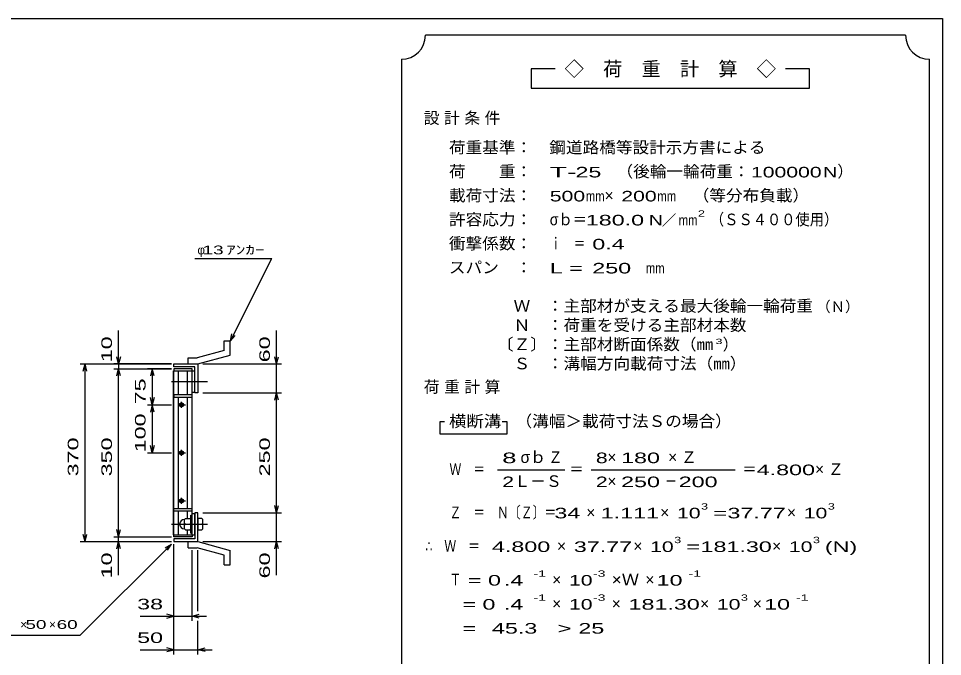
# Model space of a CAD drawing. Units: millimetres, scale not verified. Extents: x -1820 to 1731, y -1282 to 1054.
# Drawn here: x -194 to 1731, y -275 to 1054 of the extents above; entities that cross this region are included whole.
import ezdxf
from ezdxf.enums import TextEntityAlignment as Align

# ---------------------------------------------------------------- set-up
doc = ezdxf.new("R2010")
doc.units = ezdxf.units.MM
doc.header["$LTSCALE"] = 10
doc.linetypes.add('CHAIN', pattern=[18.5, 12, -1.5, 3.5, -1.5])
for name, color, linetype, lineweight in [('0_2', 150, 'Continuous', 25), ('16', 3, 'Continuous', 25), ('19', 6, 'Continuous', 25), ('22', 4, 'Continuous', 25), ('24', 2, 'Continuous', 25)]:
    doc.layers.add(name, color=color, linetype=linetype, lineweight=lineweight)
doc.styles.add('ベクトル', font='')
doc.styles.get('ベクトル').set_extended_font_data('ベクトル')

msp = doc.modelspace()

# ---------------------------------------------------------------- linework, layer by layer
at = {"layer": '0_2'}
for p, q in [((-1729, 1053.5), (1731, 1053.5)), ((1731, 1053.5), (1731, -1146.5))]:
    msp.add_line(p, q, dxfattribs=at)
at = {"layer": '16'}
for p, q in [((129.3, -21.5), (129.3, 319.5)), ((129.3, 319.5), (130, 319.5)), ((168, 324), (130, 324)), ((130, 324), (130, 319.5)), ((130, 319.5), (168, 319.5)), ((130, -21.5), (130, 319.5)), ((130, 319.5), (168, 319.5)), ((139.5, 269.5), (139.5, 319.5)), ((158.5, 269.5), (158.5, 319.5)), ((168, 319.5), (168, 324)), ((168, -21.5), (168, 319.5)), ((168, 319.5), (174, 319.5)), ((174, 275.5), (174, 319.5)), ((130, 269.5), (130, 265)), ((168, 269.5), (130, 269.5)), ((168, 275.5), (174, 275.5)), ((168, 265), (168, 269.5)), ((130, 265), (168, 265)), ((139.5, 33), (139.5, 265)), ((144, 252), (148, 252)), ((146, 243), (146, 255)), ((158.5, 33), (158.5, 265)), ((138, 249), (154, 249)), ((144, 246), (148, 246)), ((146, 143), (146, 155)), ((138, 149), (154, 149)), ((144, 152), (148, 152)), ((144, 146), (148, 146)), ((138, 49), (154, 49)), ((144, 52), (148, 52)), ((144, 46), (148, 46)), ((146, 43), (146, 55)), ((130, 28.5), (130, 33)), ((130, 33), (168, 33)), ((130, 28.5), (168, 28.5)), ((139.5, -21.5), (139.5, 28.5)), ((158.5, 13.5), (158.5, 28.5)), ((168, 28.5), (168, 33)), ((168, 22.5), (174, 22.5)), ((174, -21.5), (174, 22.5)), ((154, 12.5), (152, 10.5)), ((152, -9.5), (152, 10.5)), ((154, 0.5), (152, 2.5)), ((154, 0.5), (152, -1.5)), ((154, 12.5), (163, 12.5)), ((154, 0.5), (163, 0.5)), ((165, 10.5), (163, 12.5)), ((163, 0.5), (165, 2.5)), ((165, -1.5), (163, 0.5)), ((165, -18), (165, 19)), ((165, 19), (168, 19)), ((168, -18), (168, 19)), ((152, -9.5), (154, -11.5)), ((154, -11.5), (163, -11.5)), ((158.5, -21.5), (158.5, -12.5)), ((163, -11.5), (165, -9.5)), ((165, -18), (168, -18)), ((129.3, -21.5), (130, -21.5)), ((130, -21.5), (168, -21.5)), ((130, -26), (130, -21.5)), ((130, -21.5), (168, -21.5)), ((168, -26), (130, -26)), ((168, -21.5), (168, -26)), ((168, -21.5), (174, -21.5))]:
    msp.add_line(p, q, dxfattribs=at)
at = {"layer": '16', "linetype": 'CHAIN'}
for p, q in [((125, 297.5), (200, 297.5)), ((125, 0.5), (200, 0.5))]:
    msp.add_line(p, q, dxfattribs=at)
at = {"layer": '16'}
for centre, radius, start, end in [((144, 249), 3, 90, 270), ((146, 249), 4, 46.6, 133.4), ((148, 249), 3, 270, 90), ((146, 249), 4, 226.6, 313.4), ((144, 149), 3, 90, 270), ((146, 149), 4, 46.6, 133.4), ((146, 149), 4, 226.6, 313.4), ((148, 149), 3, 270, 90), ((144, 49), 3, 90, 270), ((146, 49), 4, 46.6, 133.4), ((146, 49), 4, 226.6, 313.4), ((148, 49), 3, 270, 90), ((152, 0.5), 10, 90, 270)]:
    msp.add_arc(centre, radius, start, end, dxfattribs=at)
at = {"layer": '19'}
for p, q in [((234.6, 382.1), (247.6, 382.1)), ((234.6, 362.1), (234.6, 382.1)), ((247.6, 352.1), (247.6, 382.1)), ((160, 347), (178.3, 347)), ((160, 334), (160, 347)), ((234.6, 362.1), (178.3, 347)), ((180, 334), (247.6, 352.1)), ((130, 328), (130, 334)), ((130, 334), (180, 334)), ((174, 328), (130, 328)), ((160, 334), (180, 334)), ((174, 274), (174, 328)), ((180, 334), (180, 274)), ((180, 274), (174, 274)), ((180, 24), (174, 24)), ((174, 24), (174, -30)), ((180, -36), (180, 24)), ((188, 12.5), (180, 12.5)), ((180, 12.5), (180, -11.5)), ((180, 0.5), (188, 0.5)), ((190, 10.5), (188, 12.5)), ((190, 2.5), (188, 0.5)), ((188, 0.5), (190, -1.5)), ((190, -9.5), (190, 10.5)), ((180, -11.5), (188, -11.5)), ((188, -11.5), (190, -9.5)), ((130, -30), (130, -36)), ((174, -30), (130, -30)), ((130, -36), (180, -36)), ((160, -36), (180, -36)), ((160, -49), (160, -36)), ((180, -36), (247.6, -54.1)), ((160, -49), (178.3, -49)), ((234.6, -64.1), (178.3, -49)), ((247.6, -84.1), (247.6, -54.1)), ((234.6, -84.1), (234.6, -64.1)), ((234.6, -84.1), (247.6, -84.1))]:
    msp.add_line(p, q, dxfattribs=at)
at = {"layer": '22'}
for p, q in [((174, 554), (334, 554)), ((248, 382), (334, 554)), ((15, 334), (15, 404)), ((248, 382), (251, 396.6)), ((248, 382), (258, 393)), ((344, 334), (344, 404)), ((15, 334), (11, 349)), ((19, 349), (15, 334)), ((344, 334), (340, 349)), ((344, 334), (348, 349)), ((-65, 334), (125, 334)), ((-59, 319), (-55, 334)), ((-51, 319), (-55, 334)), ((-55, -36), (-55, 334)), ((125, 334), (5, 334)), ((15, 334), (15, 324)), ((190, 334), (354, 334)), ((344, 274), (344, 334)), ((5, 324), (125, 324)), ((11, 309), (15, 324)), ((19, 309), (15, 324)), ((15, -26), (15, 324)), ((125, 324), (75, 324)), ((85, 324), (81, 309)), ((89, 309), (85, 324)), ((85, 324), (85, 249)), ((190, 274), (354, 274)), ((340, 259), (344, 274)), ((348, 259), (344, 274)), ((344, 24), (344, 274)), ((85, 249), (81, 264)), ((89, 264), (85, 249)), ((75, 249), (125, 249)), ((85, 249), (81, 234)), ((89, 234), (85, 249)), ((85, 249), (85, 149)), ((85, 149), (81, 164)), ((89, 164), (85, 149)), ((75, 149), (125, 149)), ((344, 24), (340, 39)), ((344, 24), (348, 39)), ((190, 24), (354, 24)), ((344, -36), (344, 24)), ((15, -26), (11, -11)), ((15, -26), (19, -11)), ((-65, -36), (125, -36)), ((-55, -36), (-59, -21)), ((-55, -36), (-51, -21)), ((5, -26), (125, -26)), ((5, -36), (125, -36)), ((11, -51), (15, -36)), ((15, -36), (15, -26)), ((19, -51), (15, -36)), ((15, -106), (15, -36)), ((190, -36), (354, -36)), ((340, -51), (344, -36)), ((348, -51), (344, -36)), ((344, -106), (344, -36)), ((-65, -231), (125, -41)), ((112, -49), (125, -41)), ((117, -54), (125, -41)), ((130, -201), (130, -41)), ((130, -271), (130, -41)), ((168, -201), (168, -54)), ((180, -181), (180, -54)), ((60, -191), (130, -191)), ((130, -191), (115, -187)), ((115, -195), (130, -191)), ((130, -191), (168, -191)), ((168, -191), (183, -187)), ((183, -195), (168, -191)), ((168, -191), (198, -191)), ((180, -271), (180, -201)), ((-265, -231), (-65, -231)), ((60, -261), (130, -261)), ((130, -261), (115, -257)), ((115, -265), (130, -261)), ((130, -261), (180, -261)), ((180, -261), (195, -257)), ((195, -265), (180, -261)), ((180, -261), (210, -261))]:
    msp.add_line(p, q, dxfattribs=at)
at = {"layer": '24', "color": 4}
for p, q in [((1654, 1018.5), (654, 1018.5)), ((604, 968.5), (604, -581.5)), ((1704, -581.5), (1704, 968.5)), ((924, 948.5), (874, 948.5)), ((874, 948.5), (874, 908.5)), ((1454, 948.5), (1404, 948.5)), ((1454, 908.5), (1454, 948.5)), ((874, 908.5), (1454, 908.5)), ((694, 213.5), (684, 213.5)), ((684, 213.5), (684, 188.5)), ((824, 213.5), (814, 213.5)), ((824, 188.5), (824, 213.5)), ((684, 188.5), (824, 188.5)), ((804, 113.5), (944, 113.5)), ((999, 113.5), (1299, 113.5))]:
    msp.add_line(p, q, dxfattribs=at)
for centre, start, end in [((604, 1018.5), 270, 0), ((1704, 1018.5), 180, 270)]:
    msp.add_arc(centre, 50, start, end, dxfattribs=at)

# ---------------------------------------------------------------- texts
at = {"layer": '22', "color": 2, "style": 'ベクトル'}
for s, height, width, p in [(' 13 ', 18.33, 1.6, (179, 571.5)), ('ｱﾝｶｰ', 18.33, 1.6, (239, 571.5)), (' 38 ', 21.99, 1.65, (40, -166)), (' 50 ', 18.33, 1.6, (-190, -208.5)), (' 60 ', 18.33, 1.6, (-125, -208.5)), (' 50 ', 21.99, 1.65, (40, -236))]:
    msp.add_text(s, height=height, dxfattribs=dict(at, width=width)).set_placement(p, align=Align.MIDDLE_LEFT)
for s, p in [('φ', (179, 571.5)), ('×', (-190, -208.5)), ('×', (-130, -208.5))]:
    msp.add_text(s, height=18.3, dxfattribs=at).set_placement(p, align=Align.MIDDLE_LEFT)
at = {"layer": '22', "color": 2, "style": 'ベクトル', "width": 1.65}
for s, p in [(' 10 ', (-10, 324)), (' 60 ', (319, 324)), (' 75 ', (60, 236.5)), (' 100 ', (60, 136.5)), (' 370 ', (-80, 86.5)), (' 350 ', (-10, 86.5)), (' 250 ', (319, 86.5)), (' 10 ', (-10, -126)), (' 60 ', (319, -126))]:
    msp.add_text(s, height=21.99, rotation=90, dxfattribs=at).set_placement(p, align=Align.MIDDLE_LEFT)
at = {"layer": '24', "style": 'ベクトル'}
for s, height, p in [('◇\u3000荷\u3000重\u3000計\u3000算\u3000◇', 29.33, (944, 948.5)), ('）', 24.2, (1512, 735)), ('×', 24.2, (1027, 685)), ('／', 22, (1146.5, 633.5)), ('（Ｎ）', 21.99, (1468, 453.5)), ('）', 24.2, (1273, 375)), ('σｂ', 24.19, (852, 140)), ('×', 24.2, (1033, 140)), ('Ｌ－Ｓ', 24.19, (839, 90)), ('×', 24.2, (1033, 90)), ('×', 24.2, (989, 25)), ('×', 24.2, (1143, 25)), ('×', 24.2, (1407, 25)), ('×', 24.2, (928, -45)), ('×', 24.2, (1087, -45)), ('×', 24.2, (1376, -45)), ('×', 24.2, (918, -115)), ('×', 24.2, (1112, -115)), ('×', 24.2, (918, -165)), ('×', 24.2, (1042, -165)), ('×', 24.2, (1226, -165)), ('×', 24.2, (1336, -165))]:
    msp.add_text(s, height=height, dxfattribs=at).set_placement(p, align=Align.MIDDLE_LEFT)
for s, height, width, p in [('荷重基準：\u3000', 24.19, 1.05, (703, 785)), ('鋼道路橋等設計示方書による', 24.19, 1.05, (912, 785)), ('荷\u3000\u3000重：\u3000', 24.19, 1.05, (703, 735)), ('（後輪一輪荷重：', 24.19, 1.05, (1052, 735)), ('T-', 21.99, 2, (913, 733.5)), (' 25 ', 21.99, 1.65, (953, 733.5)), ('100000', 21.99, 1.5, (1332, 733.5)), ('N', 22, 1.4, (1482, 733.5)), ('載荷寸法：\u3000', 24.19, 1.05, (703, 685)), ('500', 21.99, 1.5, (913, 683.5)), ('200', 21.99, 1.5, (1062, 683.5)), ('\u3000（等分布負載）', 24.19, 1.05, (1176, 685)), ('mm', 21.99, 0.8, (988, 683.5)), ('mm', 21.99, 0.8, (1137, 683.5)), ('許容応力：\u3000', 24.19, 1.05, (703, 635)), ('σｂ＝', 24.19, 0.9, (913, 635)), ('180.0', 21.99, 1.65, (988, 633.5)), ('N', 22, 1.4, (1119, 633.5)), ('mm', 21.99, 0.8, (1181.5, 633.5)), ('2', 13.2, 1.5, (1221.5, 647.5)), ('（ＳＳ４００使用）', 24.19, 0.9, (1246.5, 635)), ('衝撃係数：\u3000', 24.19, 1.05, (703, 585)), ('ｉ\u3000＝', 24.19, 0.75, (913, 585)), (' 0.4', 21.99, 1.65, (988, 583.5)), ('スパン\u3000：\u3000', 24.19, 1.05, (703, 535)), ('L =', 21.99, 1.65, (913, 533.5)), (' 250 ', 21.99, 1.65, (988, 533.5)), ('mm', 21.99, 0.8, (1113, 533.5)), ('\u3000Ｗ\u3000：主部材が支える最大後輪一輪荷重', 24.19, 1.05, (803, 455)), ('\u3000Ｎ\u3000：荷重を受ける主部材本数', 24.19, 1.05, (803, 415)), ('〔Ｚ〕：主部材断面係数（㎜', 24.19, 1.05, (803, 375)), ('3', 11, 1.8, (1258, 381)), ('\u3000Ｓ\u3000：溝幅方向載荷寸法（㎜）', 24.19, 1.05, (803, 335)), ('\u3000（溝幅＞載荷寸法Ｓの場合）', 24.19, 1.05, (807, 215)), ('横断溝', 24.19, 1.1, (703, 215)), ('8', 22, 1.8, (814, 138.5)), ('Ｚ', 24.2, 0.9, (910, 140)), ('8', 22, 1.5, (1009, 138.5)), (' 180 ', 21.99, 1.65, (1048, 138.5)), ('Ｗ\u3000＝', 24.19, 0.75, (704, 115)), ('＝', 24.2, 0.9, (954, 115)), ('＝', 24.2, 0.9, (1314, 115)), ('4.800', 21.99, 1.65, (1344, 113.5)), ('2', 22, 1.5, (814, 88.5)), ('2', 22, 1.5, (1009, 88.5)), (' 250 ', 21.99, 1.65, (1048, 88.5)), (' 200 ', 21.99, 1.65, (1168, 88.5)), ('－', 24.2, 0.75, (1153, 90)), ('Ｚ\u3000＝\u3000Ｎ〔Ｚ〕＝', 24.19, 0.75, (704, 25)), ('3', 13.2, 1.5, (1228, 37.5)), ('3', 13.2, 1.5, (1492, 37.5)), (' 34 ', 21.99, 1.65, (909, 23.5)), ('1.111', 21.99, 1.65, (1019, 23.5)), ('10', 21.99, 1.5, (1178, 23.5)), ('=', 22, 1.7, (1253, 23.5)), ('37.77', 21.99, 1.65, (1283, 23.5)), ('10', 21.99, 1.5, (1442, 23.5)), ('∴\u3000Ｗ\u3000＝', 24.19, 0.75, (654, -45)), (' 4.800', 21.99, 1.65, (779, -46.5)), ('37.77', 21.99, 1.65, (963, -46.5)), ('10', 21.99, 1.5, (1122, -46.5)), ('3', 13.2, 1.5, (1172, -32.5)), ('181.30', 21.99, 1.65, (1227, -46.5)), ('10', 21.99, 1.5, (1411, -46.5)), ('3', 13.2, 1.5, (1461, -32.5)), ('(N)', 21.99, 1.65, (1486, -46.5)), ('=', 22, 1.7, (1197, -46.5)), ('-1', 13.2, 1.65, (879, -102.5)), ('-3', 13.2, 1.65, (1003, -102.5)), ('-1', 13.2, 1.65, (1202, -102.5)), ('Ｔ', 24.2, 0.75, (704, -115)), (' = 0', 21.99, 1.65, (729, -116.5)), (' .4 ', 21.99, 1.65, (804, -116.5)), ('10', 21.99, 1.5, (953, -116.5)), ('×Ｗ', 24.19, 1.1, (1042, -115)), (' 10 ', 21.99, 1.65, (1122, -116.5)), ('-1', 13.2, 1.65, (879, -152.5)), ('-3', 13.2, 1.65, (1003, -152.5)), ('3', 13.2, 1.5, (1311, -152.5)), ('-1', 13.2, 1.65, (1426, -152.5)), ('  = 0', 21.99, 1.65, (704, -166.5)), (' .4 ', 21.99, 1.65, (804, -166.5)), ('10', 21.99, 1.5, (953, -166.5)), ('181.30', 21.99, 1.65, (1077, -166.5)), ('10', 21.99, 1.5, (1261, -166.5)), (' 10 ', 21.99, 1.65, (1346, -166.5)), (' 45.3', 21.99, 1.65, (779, -216.5)), ('>', 22, 1.7, (929, -216.5)), (' 25 ', 21.99, 1.65, (959, -216.5)), ('  =', 21.99, 1.65, (704, -216.5))]:
    msp.add_text(s, height=height, dxfattribs=dict(at, width=width)).set_placement(p, align=Align.MIDDLE_LEFT)
at = {"layer": '24', "char_height": 24.19, "attachment_point": 4, "style": 'ベクトル'}
for s, insert in [('\\T1.28;設計条件', (650.5, 845)), ('\\T1.28;荷重計算', (650.5, 285)), ('\\T1.42;×Ｚ', (1159.5, 140)), ('\\T1.42;×Ｚ', (1465.5, 115))]:
    msp.add_mtext(s, dxfattribs=dict(at, insert=insert))

doc.saveas('drawing.dxf')
